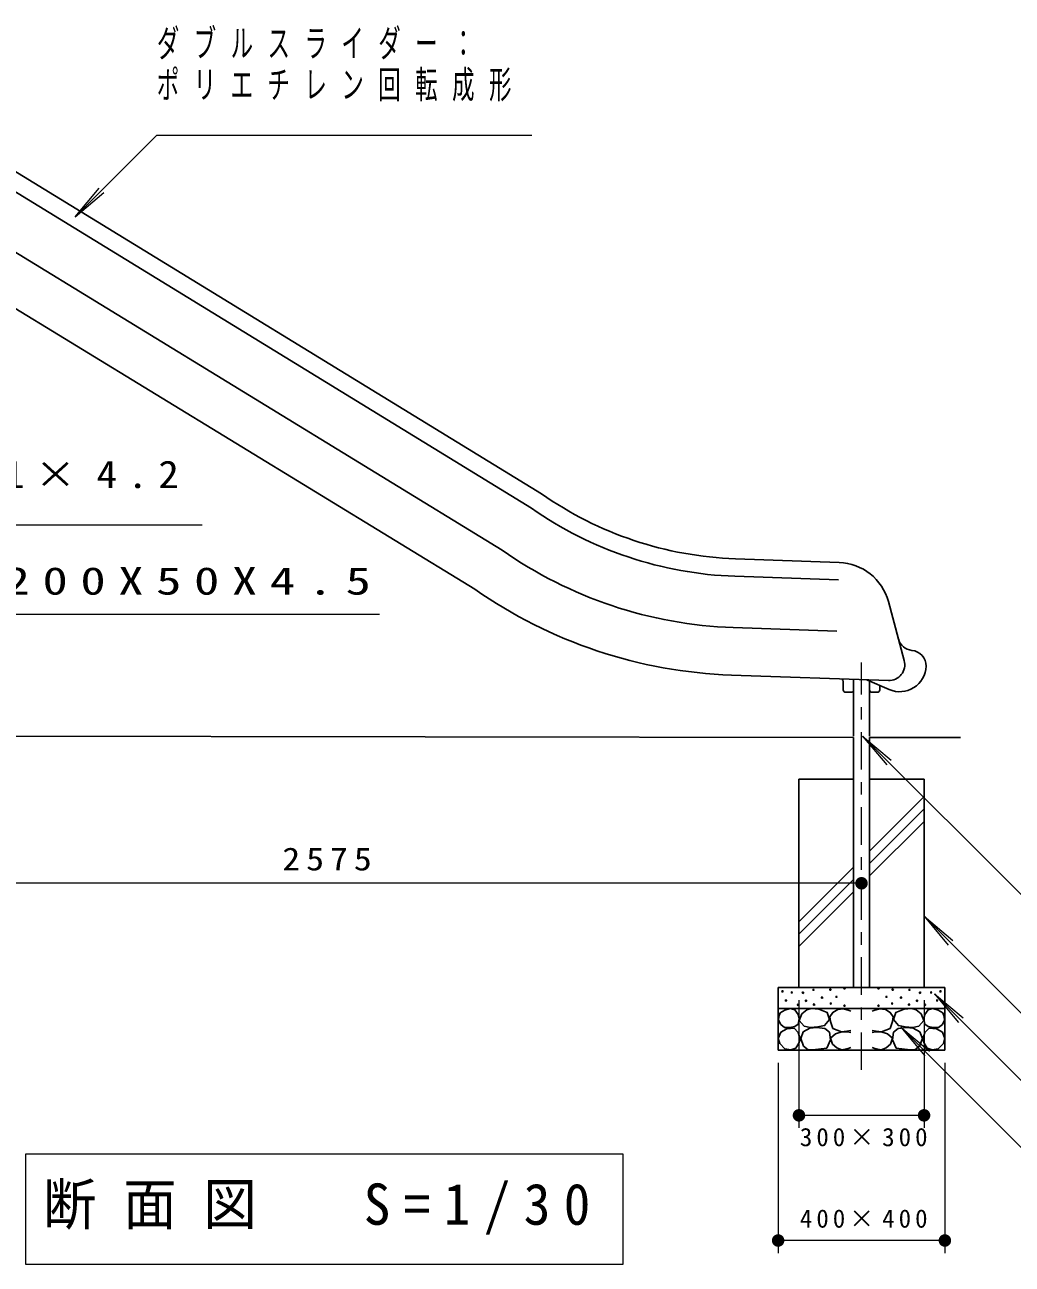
# Model space of a CAD drawing. Units: millimetres on the paper, scale 1:30. Extents: x -365 to 0, y -54 to 257.
# Drawn here: x -219 to -140.1, y 59.3 to 158.4 of the extents above; entities that cross this region are included whole.
import ezdxf

# ---------------------------------------------------------------- set-up
doc = ezdxf.new("R2010")
doc.units = ezdxf.units.MM
doc.linetypes.add('USER2', pattern=[6, 3, -1, 1, -1])
doc.layers.add('LY_1', color=7, linetype='Continuous', lineweight=13)
doc.styles.add('ＭＳ ゴシック', font='')
doc.styles.get('ＭＳ ゴシック').set_extended_font_data('MS Gothic')

# ---------------------------------------------------------------- blocks, each defined once
blk = doc.blocks.new('filled_dot')
at = {"color": 0, "linetype": 'Continuous', "lineweight": -2, "const_width": 1.25}
blk.add_lwpolyline([(-0.625, 0, 1), (0.625, 0, 1)], format="xyb", close=True, dxfattribs=at)

msp = doc.modelspace()

# ---------------------------------------------------------------- linework, layer by layer
at = {"layer": 'LY_1'}
for p, q in [((-208.465, 149.554), (-214.986, 143.033)), ((-208.465, 149.554), (-178.465, 149.554)), ((-214.986, 143.033), (-213.058, 145.331)), ((-214.986, 143.033), (-212.688, 144.961)), ((-232.113, 118.403), (-204.84, 118.403)), ((-244.955, 111.268), (-190.658, 111.268)), ((-152.029, 101.535), (-150.101, 99.236)), ((-152.029, 101.535), (-149.731, 99.606)), ((-138.716, 88.221), (-152.029, 101.535)), ((-151.478, 92.333), (-147.114, 96.697)), ((-151.478, 91.343), (-147.114, 95.707)), ((-151.478, 90.353), (-147.114, 94.717)), ((-157.114, 86.697), (-152.749, 91.061)), ((-152.114, 89.769), (-237.947, 89.769)), ((-157.114, 85.707), (-152.749, 90.071)), ((-157.114, 84.717), (-152.749, 89.081)), ((-147.114, 87.131), (-145.185, 84.834)), ((-147.114, 87.131), (-144.815, 85.203)), ((-138.718, 78.74), (-147.114, 87.131)), ((-157.114, 80.433), (-157.114, 70.224)), ((-147.114, 80.433), (-147.114, 70.224)), ((-146.28, 80.937), (-144.352, 78.639)), ((-146.28, 80.937), (-143.982, 79.009)), ((-138.718, 73.375), (-146.28, 80.937)), ((-148.963, 78.279), (-147.038, 75.979)), ((-148.963, 78.279), (-146.667, 76.348)), ((-138.718, 68.009), (-148.963, 78.279)), ((-158.78, 75.433), (-158.78, 60.222)), ((-145.447, 75.433), (-145.447, 60.222)), ((-147.114, 71.224), (-157.114, 71.224)), ((-218.966, 68.128), (-218.966, 59.328)), ((-171.166, 68.128), (-218.966, 68.128)), ((-171.166, 59.328), (-171.166, 68.128)), ((-145.447, 61.222), (-158.78, 61.222)), ((-218.966, 59.328), (-171.166, 59.328))]:
    msp.add_line(p, q, dxfattribs=at)
at = {"layer": 'LY_1', "lineweight": 25}
for p, q in [((-177.703, 120.892), (-220.433, 147.051)), ((-178.506, 119.746), (-221.236, 145.904)), ((-180.857, 116.387), (-223.588, 142.545)), ((-183.037, 113.274), (-224.919, 138.839)), ((-153.904, 115.412), (-162.188, 115.701)), ((-153.953, 114.013), (-162.237, 114.302)), ((-149.963, 112.277), (-148.7, 107.563)), ((-154.096, 109.915), (-162.38, 110.205)), ((-149.968, 105.969), (-162.513, 106.407)), ((-152.744, 105.238), (-152.744, 106.066)), ((-149.903, 105.254), (-151.642, 106.013)), ((-153.577, 105.238), (-153.577, 105.905)), ((-152.944, 105.038), (-153.377, 105.038)), ((-152.749, 101.538), (-152.749, 105.193)), ((-151.479, 101.538), (-151.479, 105.942)), ((-151.277, 105.038), (-150.844, 105.038)), ((-150.644, 105.238), (-150.644, 105.577)), ((-236.462, 101.538), (-152.749, 101.433)), ((-152.749, 81.433), (-152.749, 101.433)), ((-151.478, 81.433), (-151.478, 101.433)), ((-151.478, 101.433), (-144.198, 101.433)), ((-157.114, 98.1), (-152.749, 98.1)), ((-157.114, 81.433), (-157.114, 98.1)), ((-151.478, 98.1), (-147.114, 98.1)), ((-147.114, 81.433), (-147.114, 98.1)), ((-158.78, 81.433), (-145.447, 81.433)), ((-158.78, 76.433), (-158.78, 81.433)), ((-145.447, 76.433), (-145.447, 81.433)), ((-158.78, 79.766), (-145.447, 79.766)), ((-158.78, 76.433), (-145.447, 76.433))]:
    msp.add_line(p, q, dxfattribs=at)
at = {"layer": 'LY_1', "linetype": 'USER2'}
msp.add_line((-152.114, 74.852), (-152.114, 107.421), dxfattribs=at)
at = {"layer": 'LY_1', "lineweight": 25}
for points in [[(-158.756, 78.84), (-158.726, 79.119), (-158.607, 79.408), (-158.238, 79.617), (-157.809, 79.757), (-157.44, 79.647), (-157.181, 79.288), (-157.101, 78.939), (-157.171, 78.521), (-157.45, 78.331), (-157.839, 78.232), (-158.268, 78.251), (-158.577, 78.491)], [(-156.211, 78.249), (-156.69, 78.358), (-157.101, 78.797), (-156.895, 79.331), (-156.485, 79.646), (-156.128, 79.755), (-155.526, 79.714), (-154.855, 79.454), (-154.677, 78.879), (-155.06, 78.399), (-155.594, 78.304)], [(-148.017, 78.249), (-147.537, 78.358), (-147.126, 78.797), (-147.332, 79.331), (-147.743, 79.646), (-148.099, 79.755), (-148.701, 79.714), (-149.372, 79.454), (-149.551, 78.879), (-149.167, 78.399), (-148.633, 78.304)], [(-145.471, 78.84), (-145.501, 79.119), (-145.621, 79.408), (-145.99, 79.617), (-146.418, 79.757), (-146.787, 79.647), (-147.046, 79.288), (-147.126, 78.939), (-147.056, 78.521), (-146.777, 78.331), (-146.388, 78.232), (-145.96, 78.251), (-145.651, 78.491)], [(-155.8, 76.482), (-156.375, 76.468), (-156.758, 76.756), (-156.978, 77.359), (-156.772, 77.893), (-156.252, 78.194), (-155.69, 78.249), (-155.047, 78.167), (-154.663, 77.865), (-154.581, 77.263), (-154.896, 76.592)], [(-148.427, 76.482), (-147.852, 76.468), (-147.469, 76.756), (-147.25, 77.359), (-147.455, 77.893), (-147.976, 78.194), (-148.537, 78.249), (-149.181, 78.167), (-149.564, 77.865), (-149.646, 77.263), (-149.331, 76.592)], [(-157.769, 76.457), (-158.238, 76.537), (-158.656, 76.965), (-158.766, 77.374), (-158.577, 77.863), (-158.098, 78.142), (-157.51, 78.202), (-157.171, 77.843), (-157.011, 77.314), (-157.131, 76.985), (-157.37, 76.606)], [(-146.458, 76.457), (-145.99, 76.537), (-145.571, 76.965), (-145.461, 77.374), (-145.651, 77.863), (-146.129, 78.142), (-146.717, 78.202), (-147.056, 77.843), (-147.216, 77.314), (-147.096, 76.985), (-146.857, 76.606)]]:
    msp.add_lwpolyline(points, close=True, dxfattribs=at)
for points in [[(-152.979, 78.002), (-153.28, 77.961), (-153.718, 77.906), (-154.403, 78.167), (-154.595, 78.728), (-154.636, 79.098), (-154.417, 79.454), (-154.019, 79.673), (-153.554, 79.728), (-153.088, 79.605), (-152.979, 79.55)], [(-151.249, 78.002), (-150.947, 77.961), (-150.509, 77.906), (-149.824, 78.167), (-149.633, 78.728), (-149.592, 79.098), (-149.811, 79.454), (-150.208, 79.673), (-150.674, 79.728), (-151.139, 79.605), (-151.249, 79.55)], [(-152.965, 76.646), (-153.17, 76.564), (-153.677, 76.468), (-154.074, 76.619), (-154.43, 76.92), (-154.581, 77.4), (-154.197, 77.728), (-153.691, 77.906), (-153.252, 77.906), (-152.979, 77.838)], [(-151.262, 76.646), (-151.057, 76.564), (-150.55, 76.468), (-150.153, 76.619), (-149.797, 76.92), (-149.646, 77.4), (-150.03, 77.728), (-150.537, 77.906), (-150.975, 77.906), (-151.249, 77.838)]]:
    msp.add_lwpolyline(points, dxfattribs=at)
for centre in [(-155.95, 81.252), (-154.608, 81.273), (-153.472, 81.376), (-150.755, 81.376), (-149.619, 81.273), (-148.277, 81.252), (-158.428, 81.129), (-158.16, 80.406), (-157.685, 81.046), (-156.797, 81.025), (-156.549, 80.385), (-155.269, 80.633), (-154.113, 80.695), (-150.115, 80.695), (-148.958, 80.633), (-147.678, 80.385), (-147.43, 81.025), (-146.542, 81.046), (-146.067, 80.406), (-145.799, 81.129), (-157.189, 80.055), (-155.909, 80.075), (-154.567, 80.158), (-153.472, 79.993), (-150.755, 79.993), (-149.66, 80.158), (-148.318, 80.075), (-147.038, 80.055)]:
    msp.add_circle(centre, 0.05, dxfattribs=at)
for centre, radius, start, end in [((-161.183, 144.484), 28.8, 234.99913, 268), ((-161.183, 144.484), 30.2, 234.99913, 268), ((-161.183, 144.484), 34.3, 234.99913, 268), ((-154.052, 111.181), 4.233, 15, 88), ((-161.183, 144.484), 38.1, 234.99913, 268), ((-147.945, 109.64), 1.267, 195, 263.91491), ((-148.214, 107.121), 1.267, 0, 83.91491), ((-149.923, 107.235), 1.267, 268, 15), ((-149.056, 107.187), 2.11, 246.33159, 358.19709), ((-153.777, 105.905), 0.2, 0, 54.78448), ((-151.722, 105.83), 0.2, 66.42695, 88), ((-153.377, 105.238), 0.2, 180, 270), ((-152.944, 105.238), 0.2, 270, 0), ((-151.277, 105.238), 0.2, 180, 270), ((-150.844, 105.238), 0.2, 270, 353.95408)]:
    msp.add_arc(centre, radius, start, end, dxfattribs=at)

# ---------------------------------------------------------------- block references
at = {"layer": 'LY_1', "xscale": 0.4, "yscale": 0.4, "rotation": 180}
for p in [(-152.114, 89.769), (-147.114, 71.224), (-145.447, 61.222)]:
    msp.add_blockref('filled_dot', p, dxfattribs=at)
at = {"layer": 'LY_1', "xscale": 0.4, "yscale": 0.4}
for p in [(-157.114, 71.224), (-158.78, 61.222)]:
    msp.add_blockref('filled_dot', p, dxfattribs=at)

# ---------------------------------------------------------------- texts
at = {"layer": 'LY_1', "style": 'ＭＳ ゴシック'}
for s, insert, char_height, attachment_point in [('\\T1.64;\\W0.6;ダブルスライダー：', (-208.465, 158.004), 2.199, 1), ('\\T1.64;\\W0.6;ポリエチレン回転成形', (-208.465, 154.704), 2.199, 1), ('\\T1.5;\\W1.1;φ89.1×4.2', (-231.84, 123.553), 2.199, 1), ('\\T1.5;\\W1.35;-200X50X4.5', (-223.658, 113.918), 2.199, 4), ('\\T1.33;\\W1.15;2575', (-194.614, 90.769), 1.833, 8), ('\\T1.32;300×300', (-151.778, 70.224), 1.466, 2), ('\\T1.5;\\W0.95;断面図\u3000S=1/30', (-217.566, 63.728), 3.299, 4), ('\\T1.32;400×400', (-151.778, 62.222), 1.466, 8)]:
    msp.add_mtext(s, dxfattribs=dict(at, insert=insert, char_height=char_height, attachment_point=attachment_point))

doc.saveas('drawing.dxf')
